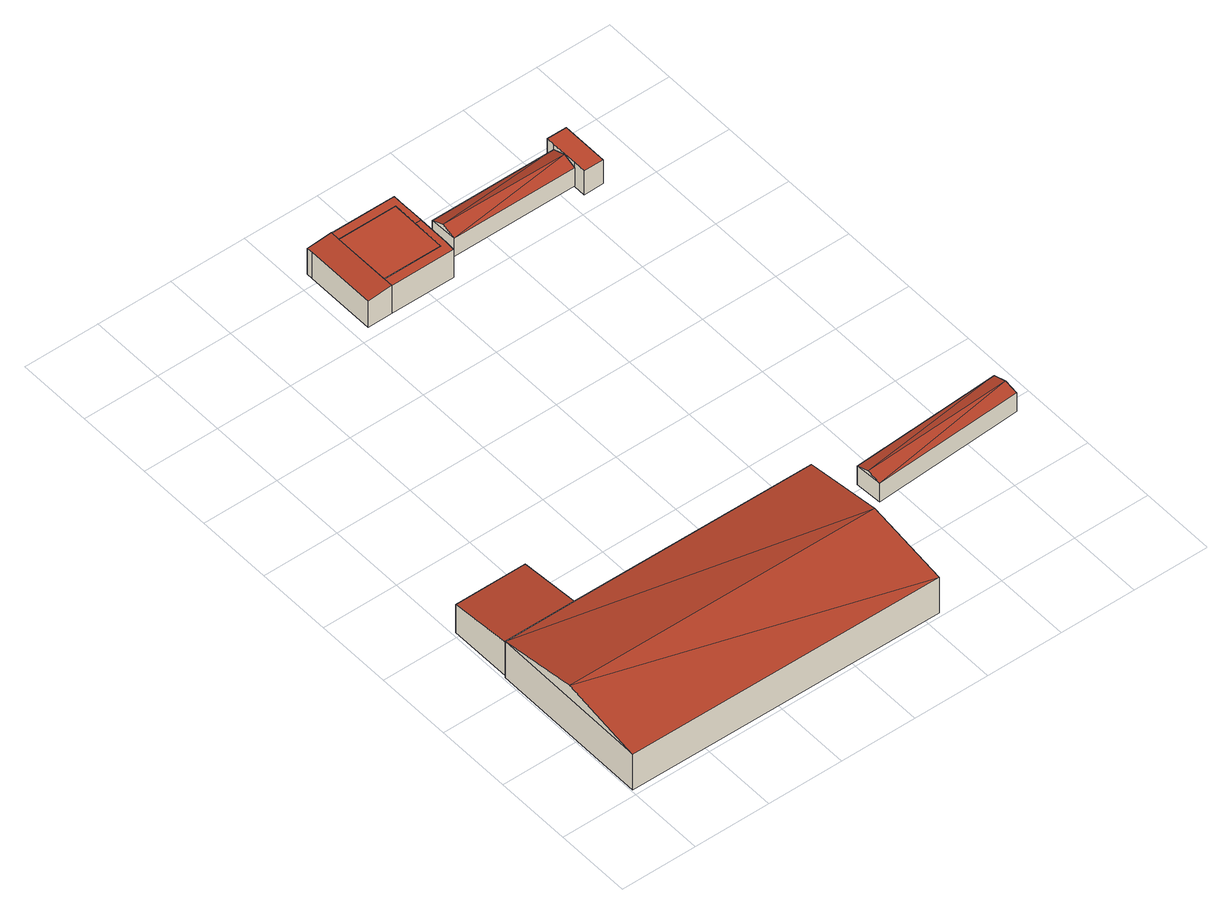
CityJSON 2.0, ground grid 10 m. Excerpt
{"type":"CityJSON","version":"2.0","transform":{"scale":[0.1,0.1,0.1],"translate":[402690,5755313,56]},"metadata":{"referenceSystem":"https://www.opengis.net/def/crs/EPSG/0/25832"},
"CityObjects":{
"building1":{"type":"Building","attributes":{"Gemeindeschluessel":"05515000","Geometrietyp2DReferenz":"3000","function":"51009_1610","roofType":"2100","measuredHeight":5.11},"geometry":[{"type":"Solid","lod":"2","boundaries":[[[[0,1,2,3]],[[4,5,1,0]],[[6,7,5,4]],[[3,2,7,6]],[[4,0,3,6]],[[1,5,7,2]]]],"semantics":{"surfaces":[{"type":"WallSurface"},{"type":"RoofSurface"},{"type":"GroundSurface"}],"values":[[0,0,0,0,1,2]]}}]},
"building2":{"type":"Building","attributes":{"Gemeindeschluessel":"05515000","Geometrietyp2DReferenz":"3000","function":"31001_2700","roofType":"3100","measuredHeight":7.24},"geometry":[{"type":"Solid","lod":"2","boundaries":[[[[8,9,10,11]],[[12,13,9,8]],[[14,15,13,12]],[[16,17,15,14]],[[18,19,17,16]],[[11,10,19,18]],[[18,20,21]],[[21,11,18]],[[20,16,14,12,8]],[[8,21,20]],[[21,8,11]],[[20,18,16]],[[9,13,15,17,19,10]]]],"semantics":{"surfaces":[{"type":"WallSurface"},{"type":"RoofSurface"},{"type":"GroundSurface"}],"values":[[0,0,0,0,0,0,1,1,1,1,0,0,2]]}}]},
"building3":{"type":"Building","attributes":{"Gemeindeschluessel":"05515000","Geometrietyp2DReferenz":"3000","function":"51009_1610"},"children":["building3-1","building3-2","building3-3"]},
"building3-1":{"type":"BuildingPart","attributes":{"roofType":"2100","measuredHeight":4.28},"parents":["building3"],"geometry":[{"type":"Solid","lod":"2","boundaries":[[[[22,23,24,25,26]],[[27,28,23,22]],[[29,30,28,27]],[[31,32,33,30,29]],[[34,35,36,37,38,39]],[[39,31,29,27,22,26,34]],[[23,28,30,33,37,36,24]],[[32,31,39,38]],[[37,33,32,38]],[[35,34,26,25]],[[24,36,35,25]]]],"semantics":{"surfaces":[{"type":"WallSurface"},{"type":"RoofSurface"},{"type":"GroundSurface"},{"type":"ClosureSurface"}],"values":[[0,0,0,0,0,1,2,0,3,0,3]]}}]},
"building3-2":{"type":"BuildingPart","attributes":{"roofType":"1000","measuredHeight":4.22},"parents":["building3"],"geometry":[{"type":"Solid","lod":"2","boundaries":[[[[40,41,42,43]],[[44,45,41,40]],[[25,24,45,44]],[[46,47,36,35]],[[48,49,47,46]],[[35,25,44,40,43,48,46]],[[42,41,45,24,36,47,49]],[[43,42,49,48]],[[24,25,35,36]]]],"semantics":{"surfaces":[{"type":"WallSurface"},{"type":"RoofSurface"},{"type":"GroundSurface"},{"type":"ClosureSurface"}],"values":[[0,0,0,0,0,1,2,3,3]]}}]},
"building3-3":{"type":"BuildingPart","attributes":{"roofType":"1000","measuredHeight":4.22},"parents":["building3"],"geometry":[{"type":"Solid","lod":"2","boundaries":[[[[50,51,52,53]],[[38,37,51,50]],[[54,55,33,32]],[[56,57,55,54]],[[58,59,57,56]],[[54,32,38,50,53,60,48,43,61,58,56]],[[62,42,49,63,52,51,37,33,55,57,59]],[[61,62,59,58]],[[43,42,62,61]],[[60,63,49,48]],[[53,52,63,60]],[[37,38,32,33]],[[48,49,42,43]]]],"semantics":{"surfaces":[{"type":"WallSurface"},{"type":"RoofSurface"},{"type":"GroundSurface"},{"type":"ClosureSurface"}],"values":[[0,0,0,0,0,1,2,0,0,0,0,3,3]]}}]},
"building4":{"type":"Building","attributes":{"Gemeindeschluessel":"05515000","Geometrietyp2DReferenz":"3000","function":"31001_1310","roofType":"1000","measuredHeight":4.2},"geometry":[{"type":"Solid","lod":"2","boundaries":[[[[50,51,37,38]],[[46,47,51,50]],[[35,36,47,46]],[[38,37,36,35]],[[46,50,38,35]],[[51,47,36,37]]]],"semantics":{"surfaces":[{"type":"WallSurface"},{"type":"RoofSurface"},{"type":"GroundSurface"}],"values":[[0,0,0,0,1,2]]}}]},
"building5":{"type":"Building","attributes":{"Gemeindeschluessel":"05515000","Geometrietyp2DReferenz":"3000","function":"31001_2700","roofType":"3100","measuredHeight":3.31},"geometry":[{"type":"Solid","lod":"2","boundaries":[[[[64,65,66,67]],[[68,69,65,64]],[[70,71,69,68]],[[67,66,71,70]],[[64,72,68]],[[70,73,67]],[[64,67,73]],[[73,72,64]],[[72,73,70]],[[70,68,72]],[[65,69,71,66]]]],"semantics":{"surfaces":[{"type":"WallSurface"},{"type":"RoofSurface"},{"type":"GroundSurface"}],"values":[[0,0,0,0,0,0,1,1,1,1,2]]}}]},
"building6":{"type":"Building","attributes":{"Gemeindeschluessel":"05515000","Geometrietyp2DReferenz":"3000","function":"31001_2700","roofType":"3100","measuredHeight":3.42},"geometry":[{"type":"Solid","lod":"2","boundaries":[[[[74,75,76,77]],[[78,79,75,74]],[[80,81,79,78]],[[77,76,81,80]],[[74,82,78]],[[80,83,77]],[[74,77,83]],[[83,82,74]],[[82,83,80]],[[80,78,82]],[[75,79,81,76]]]],"semantics":{"surfaces":[{"type":"WallSurface"},{"type":"RoofSurface"},{"type":"GroundSurface"}],"values":[[0,0,0,0,0,0,1,1,1,1,2]]}}]},
"building7":{"type":"Building","attributes":{"Gemeindeschluessel":"05515000","Geometrietyp2DReferenz":"3000","function":"51009_1610","roofType":"1000","measuredHeight":3.59},"geometry":[{"type":"Solid","lod":"2","boundaries":[[[[84,85,86,87]],[[88,89,85,84]],[[90,91,89,88]],[[92,93,91,90]],[[94,95,93,92]],[[87,86,95,94]],[[92,90,88,84,87,94]],[[85,89,91,93,95,86]]]],"semantics":{"surfaces":[{"type":"WallSurface"},{"type":"RoofSurface"},{"type":"GroundSurface"}],"values":[[0,0,0,0,0,0,1,2]]}}]}
},
"vertices":[
[4,306,51],[4,306,9],[4,222,9],[4,222,60],[99,306,51],[99,306,9],[99,222,60],[99,222,9],
[3,222,62],[3,222,8],[2,7,8],[2,7,62],[4,222,62],[4,222,8],[99,222,62],[99,222,8],[420,220,62],[420,220,8],[419,5,62],[419,5,8],[419,113,81],[3,114,81],
[213,708,56],[213,708,17],[245,708,17],[245,708,59],[245,708,60],[213,802,56],[213,802,17],[213,810,56],[213,810,17],[245,809,60],[245,809,59],[245,809,17],[245,721,60],[245,721,59],[245,721,17],[245,797,17],[245,797,59],[245,797,60],
[331,721,59],[331,721,17],[331,764,17],[331,764,59],[330,708,59],[330,708,17],[323,721,59],[323,721,17],[323,764,59],[323,764,17],
[323,797,59],[323,797,17],[323,792,17],[323,792,59],[331,809,59],[331,809,17],[331,792,59],[331,792,17],[331,787,59],[331,787,17],[323,780,59],[331,776,59],[331,776,17],[323,780,17],
[472,169,40],[472,169,12],[669,181,12],[669,181,40],[470,204,40],[470,204,12],[667,216,40],[667,216,12],[471,187,45],[668,198,45],
[350,732,44],[350,732,17],[515,732,17],[515,732,44],[349,767,44],[349,767,17],[515,767,44],[515,767,17],[350,750,51],[515,749,51],
[515,732,52],[515,732,16],[515,716,16],[515,716,52],[515,767,52],[515,767,16],[515,778,52],[515,778,16],[541,778,52],[541,778,16],[541,716,52],[541,716,16]
]}
